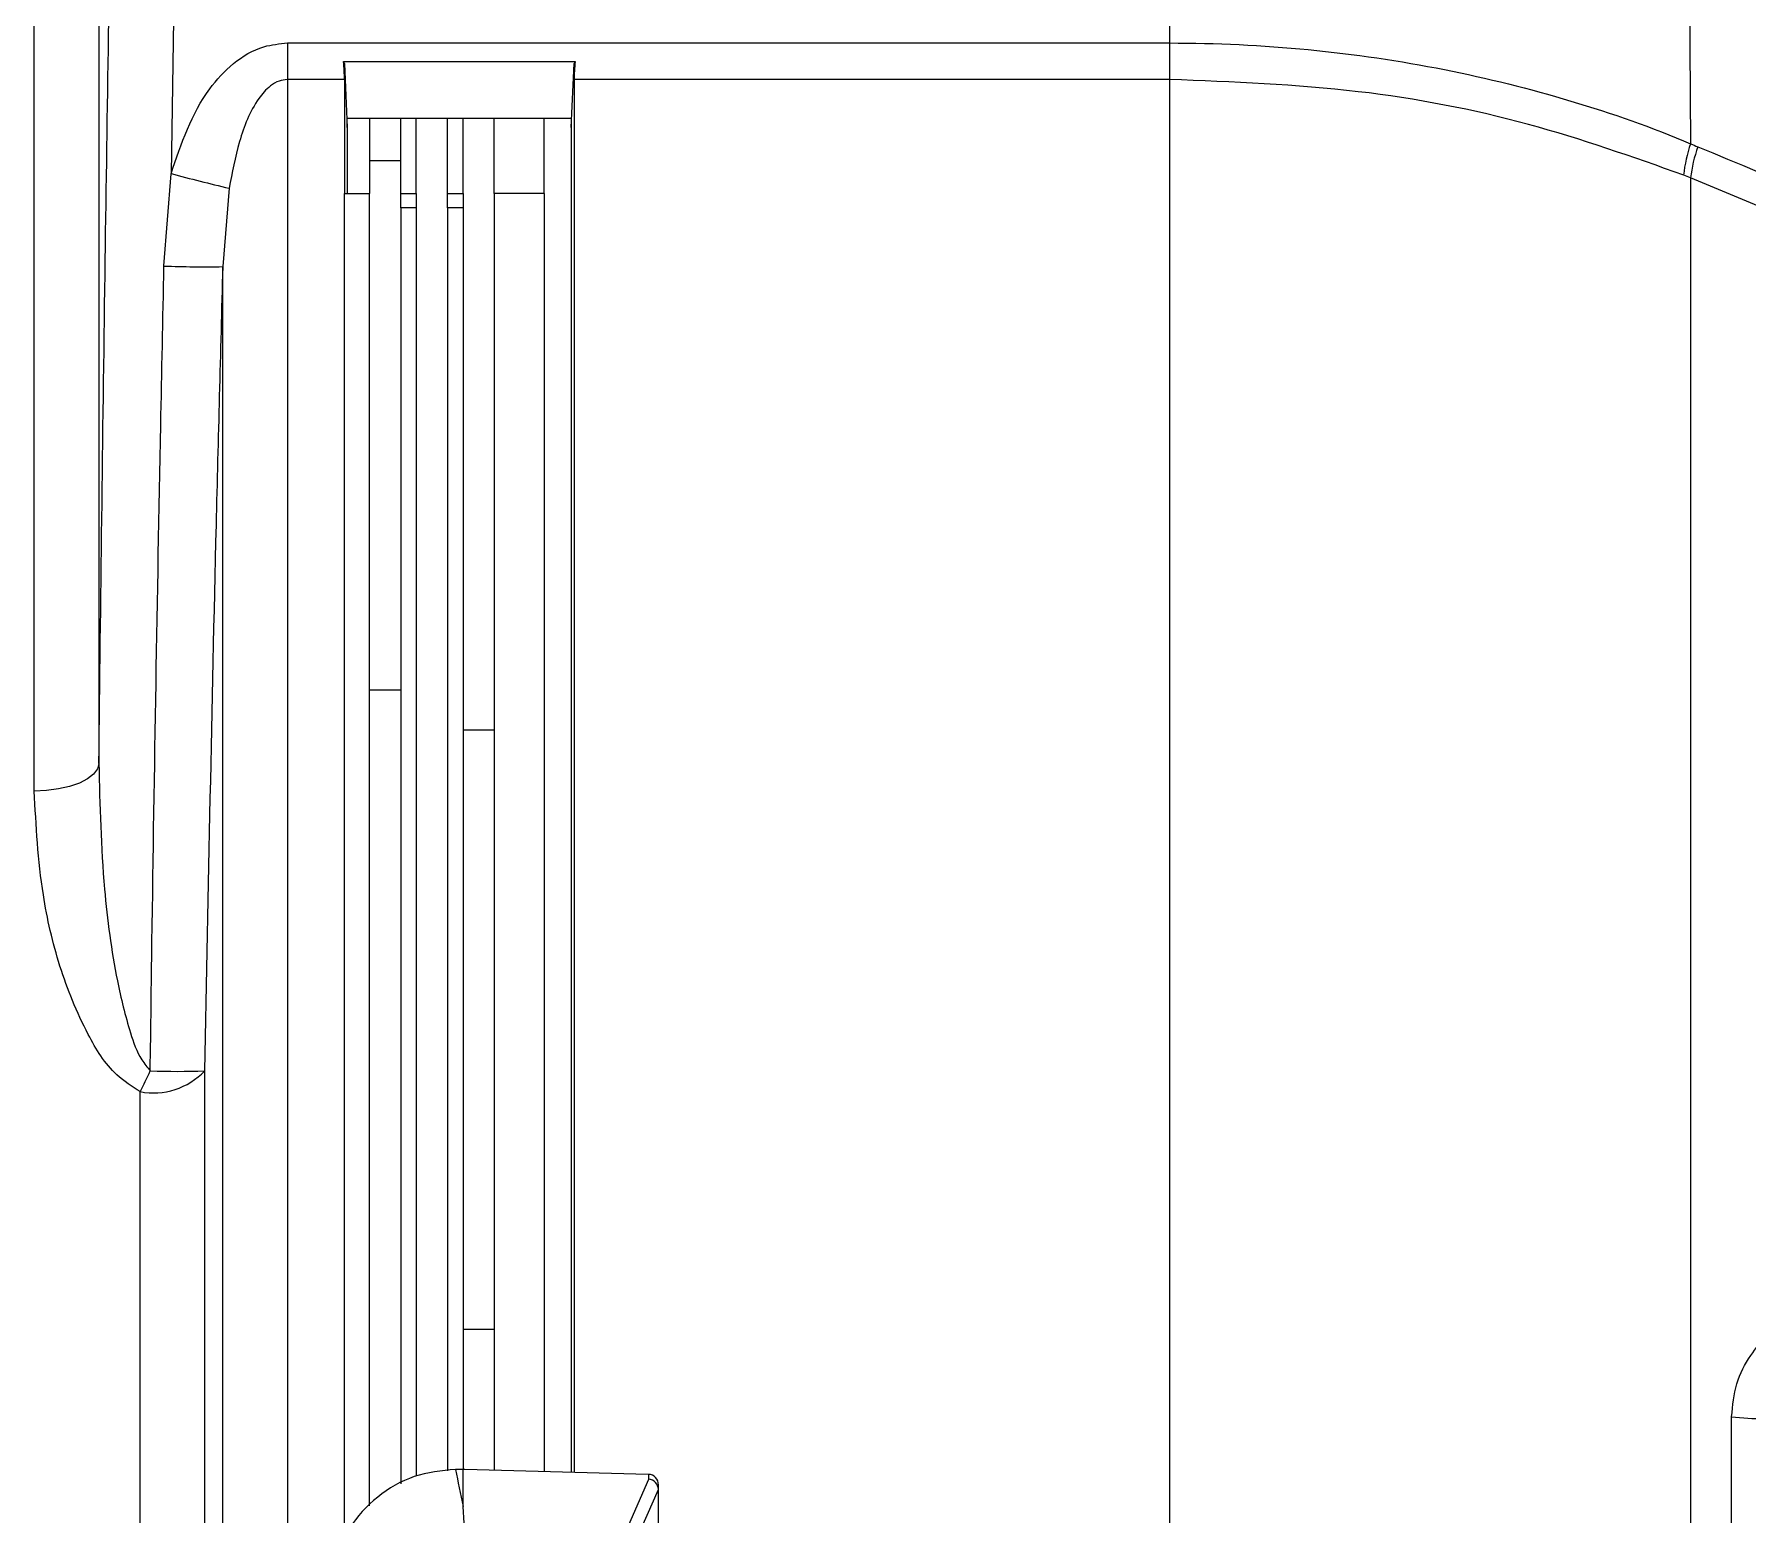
# Model space of a CAD drawing. Extents: x 17.1 to 113.1, y 3.8 to 84.5.
# Drawn here: x 26.662 to 28.306, y 36.438 to 37.859 of the extents above; entities that cross this region are included whole.
import ezdxf

# ---------------------------------------------------------------- set-up
doc = ezdxf.new("R2010")
doc.units = 0
doc.header["$MEASUREMENT"] = 0
doc.layers.add('OBJECT', color=7, linetype='CONTINUOUS')

msp = doc.modelspace()

# ---------------------------------------------------------------- linework, layer by layer
at = {"layer": 'OBJECT'}
for p, q in [((26.7236, 38.5144), (26.7236, 37.1593)), ((26.6616, 37.1328), (26.6616, 38.4603)), ((26.7982, 38.0608), (26.7929, 37.7255)), ((27.7511, 38.0608), (27.7511, 37.851)), ((28.2493, 38.0006), (28.251, 37.7542)), ((26.9045, 37.851), (26.9045, 37.8159)), ((26.9045, 37.851), (27.7511, 37.851)), ((27.7511, 37.851), (27.7511, 37.8159)), ((26.9584, 37.8333), (27.1807, 37.8333)), ((26.9593, 37.8314), (26.9584, 37.8333)), ((26.9593, 37.8314), (26.9593, 37.8159)), ((26.9593, 37.8314), (26.962, 37.7697)), ((26.9593, 37.8159), (26.9593, 37.8314)), ((26.9593, 37.8314), (26.9593, 37.8314)), ((27.177, 37.7697), (27.1798, 37.8314)), ((27.1807, 37.8333), (27.1798, 37.8314)), ((27.1798, 37.8159), (27.1798, 37.8314)), ((27.1798, 37.8314), (27.1798, 37.8314)), ((27.1798, 37.8159), (27.1798, 37.8314)), ((26.9593, 37.8159), (26.9045, 37.8159)), ((26.9045, 37.8159), (26.9045, 36.1473)), ((26.9593, 37.8159), (26.9593, 37.7065)), ((27.1798, 37.8159), (27.1798, 36.4787)), ((27.7511, 37.8159), (27.1798, 37.8159)), ((27.7511, 37.8159), (27.7511, 35.8765)), ((27.177, 37.7785), (26.962, 37.7785)), ((26.962, 37.7697), (26.962, 37.7785)), ((26.962, 37.7697), (26.962, 37.7065)), ((26.9833, 37.7785), (26.9833, 37.7065)), ((27.0133, 37.7065), (27.0133, 37.7785)), ((27.0282, 37.7065), (27.0282, 37.7785)), ((27.0582, 37.7065), (27.0582, 37.7785)), ((27.0731, 37.7065), (27.0731, 37.7785)), ((27.1031, 37.7065), (27.1031, 37.7785)), ((27.1511, 37.7065), (27.1511, 37.7785)), ((27.177, 37.7785), (27.177, 37.7697)), ((27.177, 37.7697), (27.177, 37.2321)), ((27.0133, 37.7379), (26.9833, 37.7379)), ((26.7861, 37.6369), (26.7929, 37.7255)), ((28.2511, 37.7214), (28.2445, 37.7241)), ((28.2511, 37.7214), (28.2511, 35.8765)), ((26.8487, 37.7115), (26.8425, 37.6363)), ((26.9593, 36.4131), (26.9593, 37.7065)), ((26.9593, 37.7065), (26.9833, 37.7065)), ((26.9833, 36.4465), (26.9833, 37.7065)), ((27.0133, 37.7065), (27.0282, 37.7065)), ((27.0133, 37.6928), (27.0133, 37.7065)), ((27.0282, 37.7065), (27.0282, 37.6928)), ((27.0582, 37.7065), (27.0731, 37.7065)), ((27.0582, 37.6928), (27.0582, 37.7065)), ((27.0731, 37.7065), (27.0731, 37.6928)), ((27.1031, 37.7065), (27.1031, 36.4807)), ((27.1511, 37.7065), (27.1031, 37.7065)), ((27.1511, 37.7065), (27.1511, 36.4794)), ((27.0282, 37.6928), (27.0133, 37.6928)), ((27.0133, 37.6928), (27.0133, 36.4676)), ((27.0282, 37.6928), (27.0282, 36.4752)), ((27.0731, 37.6928), (27.0582, 37.6928)), ((27.0582, 37.6928), (27.0582, 36.4803)), ((27.0731, 37.6928), (27.0731, 36.4815)), ((26.8425, 35.8765), (26.8425, 37.6363)), ((27.0133, 37.2296), (26.9833, 37.2296)), ((27.177, 37.2321), (27.1771, 37.2326)), ((27.177, 37.2321), (27.1771, 37.2321)), ((27.1771, 36.4788), (27.1771, 37.2326)), ((27.1031, 37.1914), (27.0731, 37.1914)), ((26.8251, 36.8641), (26.8251, 35.8765)), ((26.7632, 35.8765), (26.7632, 36.8442)), ((27.1031, 36.6157), (27.0731, 36.6157)), ((28.2904, 35.8765), (28.2904, 36.5321)), ((27.0715, 36.4815), (27.0663, 36.4815)), ((27.0731, 36.446), (27.0731, 36.4815)), ((27.2509, 36.4768), (27.0747, 36.4814)), ((27.2511, 36.472), (27.2295, 36.4229)), ((27.2511, 36.4768), (27.2511, 36.472)), ((27.239, 36.413), (27.2606, 36.4621)), ((27.2606, 36.462), (27.2606, 36.4668)), ((27.2606, 36.347), (27.2606, 36.462))]:
    msp.add_line(p, q, dxfattribs=at)
at = {"layer": 'OBJECT', "flags": 128}
msp.add_lwpolyline([(26.7236, 37.1593), (26.7222, 37.1541), (26.7184, 37.1491), (26.7126, 37.1445), (26.7049, 37.1405), (26.6956, 37.1372), (26.685, 37.1348), (26.6735, 37.1333), (26.6616, 37.1328)], dxfattribs=at)
at = {"layer": 'OBJECT'}
for centre, radius, start, end in [((28.3755, 37.7115), 0.1317, 161.088, 174.5215), ((28.3818, 37.707), 0.1315, 160.2869, 173.7137), ((27.2551, 39.4438), 1.7793, 254.9449, 256.7966), ((26.8242, 38.5717), 0.9356, 267.6695, 271.1244), ((26.776, 36.9107), 0.0677, 259.1412, 316.5664), ((26.4102, 37.0291), 0.3985, 332.3505, 335.5345), ((26.7982, 37.7258), 0.8621, 268.3237, 271.7929), ((28.3206, 36.7913), 0.261, 263.3546, 270.1758), ((27.0663, 36.3615), 0.12, 90, 90.1914), ((27.0715, 36.3615), 0.12, 89.2499, 90), ((27.0715, 36.3615), 0.12, 88.5, 89.2499), ((27.2506, 36.4668), 0.01, 87, 88.5), ((27.2506, 36.4668), 0.01, 0, 87)]:
    msp.add_arc(centre, radius, start, end, dxfattribs=at)
for centre, major_axis, ratio, start_param, end_param in [((26.9411, 37.8521), (-0.0113, 0.0619), 0.229753, 4.047964, 4.362323), ((27.1979, 37.8521), (0.0113, 0.0619), 0.229686, 1.920835, 2.235195), ((29.1356, 36.9749), (0, 2.3412), 0.904333, 1.783132, 1.798644), ((27.2506, 36.4621), (0.00979, -0.00206), 0.992047, 0.21202, 1.724102), ((27.2506, 36.4388), (0.0094, 0.0253), 0.138337, 5.925485, 5.931839)]:
    msp.add_ellipse(centre, major_axis=major_axis, ratio=ratio, start_param=start_param, end_param=end_param, dxfattribs=at)
for points, knots in [([(26.7236, 37.1593), (26.7255, 37.3158), (26.7291, 37.6163), (26.7339, 37.9168), (26.7362, 38.0608)], [0, 0, 0, 0, 0.520773, 1, 1, 1, 1]), ([(26.7929, 37.7255), (26.8027, 37.7543), (26.816, 37.7938), (26.8518, 37.8323), (26.8781, 37.8484), (26.8969, 37.8502), (26.9045, 37.851)], [0, 0, 0, 0, 0.50075, 0.686143, 0.873077, 1, 1, 1, 1]), ([(27.7511, 37.851), (27.7511, 37.851), (27.7956, 37.851), (27.8846, 37.8467), (28.0141, 37.8278), (28.1371, 37.797), (28.2143, 37.7699), (28.251, 37.7542), (28.251, 37.7542)], [0, 0, 0, 0, 0.000004, 0.25468, 0.509356, 0.754674, 0.999995, 1, 1, 1, 1]), ([(26.9045, 37.8159), (26.9018, 37.8156), (26.8959, 37.8149), (26.886, 37.8087), (26.8704, 37.7904), (26.8572, 37.7563), (26.8515, 37.7265), (26.8487, 37.7115)], [0, 0, 0, 0, 0.061062, 0.137017, 0.266871, 0.630194, 1, 1, 1, 1]), ([(28.2445, 37.7241), (28.1955, 37.7415), (28.0962, 37.7768), (27.9289, 37.8091), (27.8117, 37.8136), (27.7511, 37.8159)], [0, 0, 0, 0, 0.319146, 0.647516, 1, 1, 1, 1]), ([(28.251, 37.7542), (28.251, 37.7542), (28.2533, 37.7532), (28.2556, 37.7523), (28.258, 37.7514)], [0, 0, 0, 0, 0.000295, 1, 1, 1, 1]), ([(28.258, 37.7514), (28.4101, 37.6882), (28.7063, 37.5653), (29.0021, 37.442), (29.1459, 37.382)], [0, 0, 0, 0, 0.513611, 1, 1, 1, 1]), ([(29.1391, 37.3535), (29.1083, 37.3663), (28.935, 37.4382), (28.6391, 37.561), (28.3738, 37.6707), (28.2511, 37.7214)], [0, 0, 0, 0, 0.104199, 0.585852, 1, 1, 1, 1]), ([(26.7729, 36.8641), (26.7735, 36.9054), (26.7762, 37.112), (26.7807, 37.3696), (26.7851, 37.5859), (26.7861, 37.6369)], [0, 0, 0, 0, 0.160413, 0.802068, 1, 1, 1, 1]), ([(26.8425, 37.6363), (26.8403, 37.5536), (26.8334, 37.2963), (26.8285, 37.0389), (26.8251, 36.8641)], [0, 0, 0, 0, 0.321063, 1, 1, 1, 1]), ([(26.7236, 37.1593), (26.7246, 37.1191), (26.7263, 37.0495), (26.7378, 36.9626), (26.7511, 36.9082), (26.7613, 36.8784), (26.7701, 36.8676), (26.7729, 36.8641)], [0, 0, 0, 0, 0.401034, 0.694759, 0.864025, 0.95611, 1, 1, 1, 1]), ([(26.7632, 36.8442), (26.7554, 36.8492), (26.7339, 36.8632), (26.7081, 36.9062), (26.6845, 36.9644), (26.6663, 37.0435), (26.6634, 37.0996), (26.6616, 37.1328)], [0, 0, 0, 0, 0.082616, 0.229115, 0.451924, 0.67554, 1, 1, 1, 1]), ([(28.2904, 36.5321), (28.2915, 36.543), (28.2935, 36.5646), (28.3114, 36.5982), (28.3514, 36.6361), (28.421, 36.6653), (28.4797, 36.6707), (28.5101, 36.6735)], [0, 0, 0, 0, 0.101178, 0.201859, 0.374018, 0.675191, 1, 1, 1, 1]), ([(27.0659, 36.4815), (27.0524, 36.4801), (27.0255, 36.4774), (26.9899, 36.4566), (26.9625, 36.4269), (26.9539, 36.402), (26.9497, 36.3899)], [0, 0, 0, 0, 0.253583, 0.507165, 0.760847, 1, 1, 1, 1]), ([(27.0822, 36.3588), (27.0821, 36.3595), (27.0815, 36.363), (27.0793, 36.3778), (27.0753, 36.4062), (27.0739, 36.4317), (27.0731, 36.446)], [0, 0, 0, 0, 0.024148, 0.120739, 0.507103, 1, 1, 1, 1])]:
    msp.add_open_spline(points, degree=3, knots=knots, dxfattribs=at)

doc.saveas('drawing.dxf')
